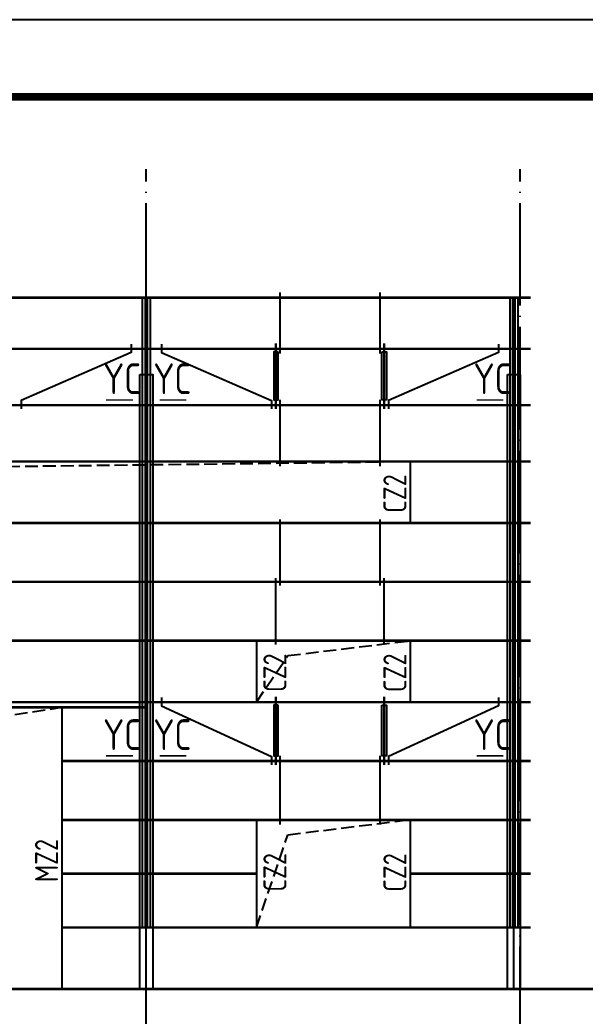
# Model space of a CAD drawing. Extents: x 69728788 to 149766163, y 20718153 to 43663798.
# Drawn here: x 74910506 to 74921538, y 21260166 to 21279619 of the extents above; entities that cross this region are included whole.
import ezdxf

# ---------------------------------------------------------------- set-up
doc = ezdxf.new("R2010")
doc.units = 0
doc.header["$LTSCALE"] = 1000
doc.header["$MEASUREMENT"] = 0
for name, pattern in [('CONTINOUS', [0]), ('DASH', [0.35, 0.25, -0.1]), ('DOTE', [2.42, 2, -0.2, 0.02, -0.2])]:
    doc.linetypes.add(name, pattern=pattern)
doc.layers.get('0').update_dxf_attribs({"linetype": 'CONTINUOUS'})
for name, color, linetype in [('DOTE', 251, 'DOTE'), ('PUB_TITLE', 4, 'CONTINUOUS'), ('TDB_文字', 3, 'CONTINUOUS'), ('TEXT', 7, 'CONTINUOUS'), ('屋面隅撑', 1, 'CONTINUOUS'), ('梁', 4, 'CONTINUOUS'), ('梁虚线', 134, 'DASH'), ('檩条拉条', 253, 'CONTINUOUS'), ('钢柱', 3, 'CONTINUOUS')]:
    doc.layers.add(name, color=color, linetype=linetype)
doc.styles.add('TSSD_Rein', font='atssdeng.shx', dxfattribs={"width": 0.7, "bigfont": 'atssdchn.shx'})

msp = doc.modelspace()

# ---------------------------------------------------------------- linework, layer by layer
at = {"const_width": 50}
msp.add_lwpolyline([(74922226.8, 21260696.6), (74891019.5, 21260696.6)], dxfattribs=at)
at = {"layer": 'DOTE', "color": 25, "linetype": 'DOTE'}
for p, q in [((74912972.7, 21259522.7), (74912972.7, 21276708)), ((74920272.7, 21259522.7), (74920272.7, 21276708))]:
    msp.add_line(p, q, dxfattribs=at)
at = {"layer": 'PUB_TITLE'}
msp.add_lwpolyline([(74843468.9, 21216619.3), (74932568.9, 21216619.3), (74932568.9, 21279619.3), (74843468.9, 21279619.3)], close=True, dxfattribs=at)
at = {"layer": 'PUB_TITLE', "const_width": 150}
msp.add_lwpolyline([(74847218.9, 21218119.3), (74931068.9, 21218119.3), (74931068.9, 21278119.3), (74847218.9, 21278119.3)], close=True, dxfattribs=at)
at = {"layer": 'TDB_文字'}
for points in [[(74912897.7, 21274196.6), (74912947.7, 21274196.6), (74912947.7, 21261896.6), (74912897.7, 21261896.6)], [(74912997.7, 21274196.6), (74913047.7, 21274196.6), (74913047.7, 21261896.6), (74912997.7, 21261896.6)], [(74920072.7, 21274202.4), (74920122.7, 21274202.4), (74920122.7, 21261896.6), (74920072.7, 21261896.6)], [(74920172.7, 21274202.4), (74920222.7, 21274202.4), (74920222.7, 21261896.6), (74920172.7, 21261896.6)]]:
    msp.add_lwpolyline(points, close=True, dxfattribs=at)
at = {"layer": '屋面隅撑', "const_width": 30}
for points in [[(74912189.4, 21272196.6), (74912711.8, 21272196.6)], [(74913755.9, 21272196.6), (74913233.5, 21272196.6)], [(74919420.1, 21272196.6), (74919942.5, 21272196.6)], [(74912189.4, 21265246.6), (74912711.8, 21265246.6)], [(74913755.9, 21265246.6), (74913233.5, 21265246.6)], [(74919420.1, 21265246.6), (74919942.5, 21265246.6)]]:
    msp.add_lwpolyline(points, dxfattribs=at)
at = {"layer": '梁', "linetype": 'CONTINOUS'}
for p, q in [((74912972.7, 21260696.6), (74912972.7, 21274190.8)), ((74920147.7, 21260696.6), (74920147.7, 21274196.6)), ((74918122.7, 21270996.6), (74918122.7, 21269796.6)), ((74915122.7, 21267496.6), (74915122.7, 21266296.6)), ((74918122.7, 21267496.6), (74918122.7, 21266296.6)), ((74911322.7, 21266196.6), (74911322.7, 21260696.6)), ((74915122.7, 21263996.6), (74915122.7, 21261896.6)), ((74918122.7, 21263996.6), (74918122.7, 21261896.6))]:
    msp.add_line(p, q, dxfattribs=at)
at = {"layer": '梁', "linetype": 'CONTINOUS', "const_width": 50}
for points in [[(74920472.7, 21274196.6), (74892172.7, 21274196.6)], [(74920472.7, 21273196.6), (74892172.7, 21273196.6)], [(74920472.7, 21272096.6), (74892172.7, 21272096.6)], [(74920472.7, 21270996.6), (74892172.7, 21270996.6)], [(74920472.7, 21269796.6), (74892172.7, 21269796.6)], [(74920472.7, 21268646.6), (74892172.7, 21268646.6)], [(74920472.7, 21267496.6), (74892172.7, 21267496.6)], [(74920472.7, 21266296.6), (74902722.7, 21266296.6)], [(74912972.7, 21266196.6), (74905672.7, 21266196.6)], [(74920472.7, 21265146.6), (74911322.7, 21265146.6)], [(74920472.7, 21263996.6), (74911322.7, 21263996.6)], [(74915122.7, 21262946.6), (74911322.7, 21262946.6)], [(74920472.7, 21262946.6), (74918122.7, 21262946.6)], [(74920472.7, 21261896.6), (74911322.7, 21261896.6)]]:
    msp.add_lwpolyline(points, dxfattribs=at)
at = {"layer": '梁虚线'}
for points in [[(74893872.7, 21269796.6), (74894506.7, 21270706.7), (74918122.7, 21270996.6)], [(74915122.7, 21266296.6), (74915737.3, 21267206.7), (74918122.7, 21267496.6)], [(74907322.7, 21260696.6), (74907985.3, 21265673.2), (74911322.7, 21266196.6)], [(74915122.7, 21261896.6), (74915737.3, 21263706.7), (74918072.7, 21263996.6)]]:
    msp.add_lwpolyline(points, dxfattribs=at)
at = {"layer": '檩条拉条'}
for p, q in [((74915585.5, 21273104.4), (74915585.5, 21274297.5)), ((74917534.8, 21273104.4), (74917534.8, 21274297.5)), ((74915501.6, 21273297.5), (74915501.6, 21272024.4)), ((74915501.6, 21272024.4), (74915501.6, 21273297.5)), ((74917618.7, 21273297.5), (74917618.7, 21272024.4)), ((74917618.7, 21272024.4), (74917618.7, 21273297.5)), ((74915585.5, 21270904.4), (74915585.5, 21272197.5)), ((74917534.8, 21270904.4), (74917534.8, 21272197.5)), ((74915585.5, 21268571.5), (74915585.5, 21269864.7)), ((74917534.8, 21268571.5), (74917534.8, 21269864.7)), ((74915501.5, 21267421.5), (74915501.5, 21268714.7)), ((74917618.8, 21267421.5), (74917618.8, 21268714.7)), ((74915501.6, 21266397.5), (74915501.6, 21265074.4)), ((74915501.6, 21265074.4), (74915501.6, 21266397.5)), ((74917618.7, 21266397.5), (74917618.7, 21265074.4)), ((74917618.7, 21265074.4), (74917618.7, 21266397.5)), ((74915585.5, 21263904.4), (74915585.5, 21265247.5)), ((74917534.8, 21263904.4), (74917534.8, 21265247.5))]:
    msp.add_line(p, q, dxfattribs=at)
for points in [[(74912675, 21273284.4), (74912675, 21273124.4), (74910527.7, 21272184.4), (74910527.7, 21272024.4)], [(74913270.3, 21273284.4), (74913270.3, 21273124.4), (74915417.6, 21272184.4), (74915417.6, 21272024.4)], [(74919850, 21273284.4), (74919850, 21273124.4), (74917702.7, 21272184.4), (74917702.7, 21272024.4)], [(74913270.3, 21266384.4), (74913270.3, 21266224.4), (74915417.6, 21265234.4), (74915417.6, 21265074.4)], [(74919850, 21266384.4), (74919850, 21266224.4), (74917702.7, 21265234.4), (74917702.7, 21265074.4)]]:
    msp.add_lwpolyline(points, dxfattribs=at)
for points in [[(74915547, 21273137.5), (74915460.5, 21273137.5), (74915460.5, 21272197.5), (74915547, 21272197.5)], [(74917573.4, 21273137.5), (74917659.9, 21273137.5), (74917659.9, 21272197.5), (74917573.4, 21272197.5)], [(74915547, 21266237.5), (74915460.5, 21266237.5), (74915460.5, 21265247.5), (74915547, 21265247.5)], [(74917573.4, 21266237.5), (74917659.9, 21266237.5), (74917659.9, 21265247.5), (74917573.4, 21265247.5)]]:
    msp.add_lwpolyline(points, close=True, dxfattribs=at)
at = {"layer": '钢柱', "color": 6}
for points in [[(74912847.7, 21272696.6), (74913097.7, 21272696.6), (74913097.7, 21260696.6), (74912847.7, 21260696.6)], [(74920022.7, 21272696.6), (74920272.7, 21272696.6), (74920272.7, 21260696.6), (74920022.7, 21260696.6)]]:
    msp.add_lwpolyline(points, close=True, dxfattribs=at)

# ---------------------------------------------------------------- texts
at = {"layer": 'TEXT', "style": 'TSSD_Rein', "width": 0.8}
for s, p in [('CZ2', (74918050.6, 21269993.3)), ('CZ2', (74915708.3, 21266496.1)), ('CZ2', (74918050.6, 21266493.3)), ('MZ2', (74911250.6, 21262783.4)), ('CZ2', (74915708.3, 21262596.9)), ('CZ2', (74918050.6, 21262594.2))]:
    msp.add_text(s, height=450, rotation=90, dxfattribs=at).set_placement(p)
at = {"layer": '屋面隅撑', "color": 3, "style": 'TSSD_Rein', "width": 0.8}
for p in [(74912130, 21272312.6), (74913110.8, 21272312.6), (74919360.7, 21272312.6), (74912130, 21265362.6), (74913110.8, 21265362.6), (74919360.7, 21265362.6)]:
    msp.add_text('YC', height=600, dxfattribs=at).set_placement(p)

doc.saveas('drawing.dxf')
